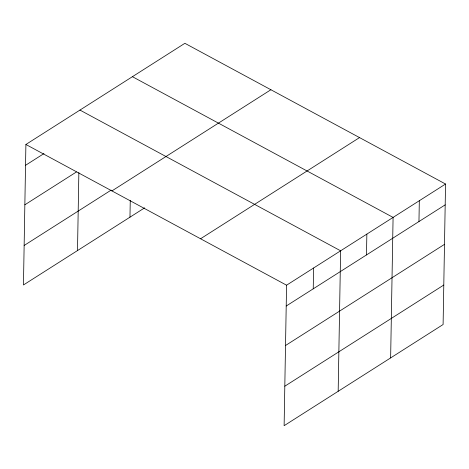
<?xml version="1.0" encoding="UTF-8"?>
<svg xmlns="http://www.w3.org/2000/svg" width="469" height="469" viewBox="0 0 469 469"><rect width="100%" height="100%" fill="white"/><g stroke="black" fill="none" stroke-linecap="round" stroke-linejoin="round"><path stroke-width="0.7" d="M445.55 184.03L286.571 285.199L284.12 425.694L443.099 324.525L445.55 184.03L184.88 43.306L25.901 144.475L23.45 284.97L144.604 207.867M77.502 250.569L78.862 172.574M129.966 217.188L130.259 200.369M313.233 288.828L313.597 268.004M338.172 391.298L340.623 250.804L79.953 110.08M366.494 254.937L366.858 234.113M390.636 357.911L393.086 217.417L132.416 76.693M418.958 221.55L419.321 200.726M25.537 165.305L43.963 153.58M24.851 204.795L76.447 171.959M24.142 245.48L111.135 190.121M111.921 190.918L270.9 89.743M200.55 238.762L359.53 137.593M286.207 306.028L445.187 204.859M285.521 345.518L444.495 244.349M284.806 386.204L443.785 285.035M25.901 144.475L286.571 285.199"/></g></svg>
